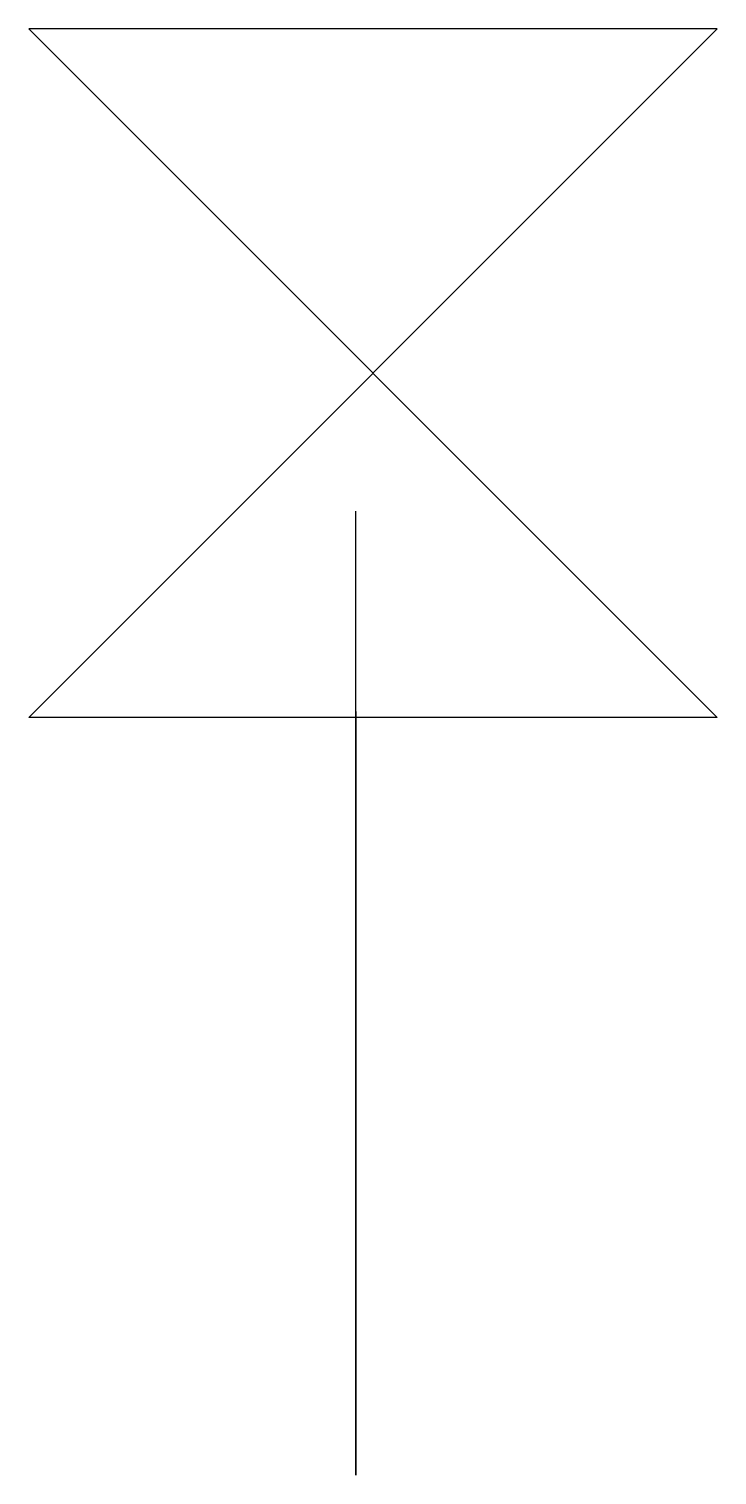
# Model space of a CAD drawing. Header units: millimetres. Extents: x 388 to 503, y 319 to 340.
# Drawn here: x 493.12 to 503.12, y 319.21 to 340.21 of the extents above; entities outside this region: 4.
import ezdxf

# ---------------------------------------------------------------- set-up
doc = ezdxf.new("R2010")
doc.units = ezdxf.units.MM

msp = doc.modelspace()

# ---------------------------------------------------------------- linework, layer by layer
at = {"extrusion": (0, 0, -1)}
for p, q in [((493.116, 340.211), (503.116, 330.211)), ((493.116, 330.211), (503.116, 340.211)), ((503.116, 330.211), (493.116, 330.211))]:
    msp.add_line(p, q, dxfattribs=at)
at = {"extrusion": (-4.66196e-16, 9.32393e-16, -1)}
for p, q in [((493.116, 330.211, -40), (503.116, 340.211, -40)), ((503.116, 340.211, -40), (493.116, 340.211, -40)), ((493.116, 340.211, -40), (503.116, 330.211, -40))]:
    msp.add_line(p, q, dxfattribs=at)
at = {"extrusion": (-1, 1.09406e-16, -2.18812e-16)}
for p, q in [((497.866, 333.211, -127), (497.866, 333.211, -115)), ((497.866, 319.211, -127), (497.866, 333.211, -127)), ((497.866, 333.211, -115), (497.866, 333.211, -105)), ((497.866, 330.301, -115.728), (497.866, 333.211, -105)), ((497.866, 330.301, -115.728), (497.866, 319.211, -118.5)), ((497.866, 319.211, -127), (497.866, 319.211, -118.5))]:
    msp.add_line(p, q, dxfattribs=at)
at = {"extrusion": (-1, 1.13442e-16, -2.19794e-16)}
for p, q in [((388.116, 330.211, -40), (388.116, 330.211)), ((388.116, 330.211), (388.116, 330.211, -15)), ((388.116, 330.211), (388.116, 330.211, -15))]:
    msp.add_line(p, q, dxfattribs=at)
msp.add_open_spline([(388.116, 330.211, -40), (388.116, 327.964, -33.028), (388.116, 324.327, -21.747), (388.116, 326.039, 0.223), (388.116, 330.211)], degree=3, knots=[0, 0, 0, 0, 25.437964, 41.15706, 41.15706, 41.15706, 41.15706])

doc.saveas('drawing.dxf')
